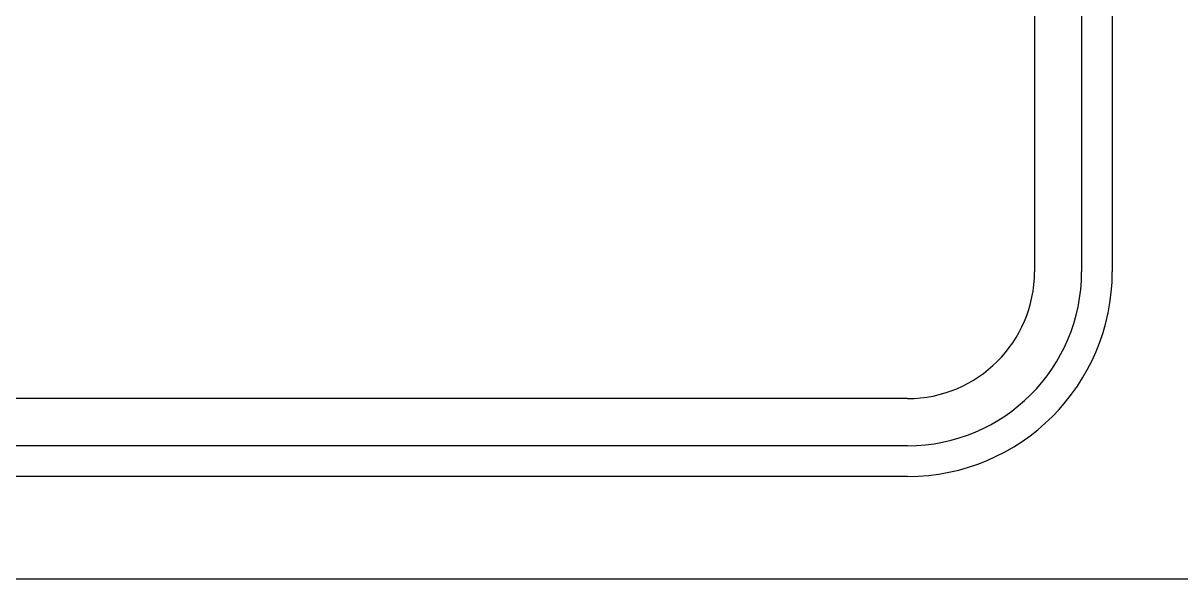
# Model space of a CAD drawing. Header units: inches. Extents: x 5877 to 13759, y 12099 to 29642.
# Drawn here: x 10807 to 11372, y 20507 to 20778 of the extents above; entities that cross this region are included whole.
import ezdxf

# ---------------------------------------------------------------- set-up
doc = ezdxf.new("R2010")
doc.units = ezdxf.units.IN
doc.header["$MEASUREMENT"] = 0
doc.layers.add('A-FUR2', color=6, linetype='Continuous')

msp = doc.modelspace()

# ---------------------------------------------------------------- linework, layer by layer
at = {"layer": 'A-FUR2', "color": 0}
for p, q in [((11323.63, 20966.95), (11323.63, 20656.95)), ((11238.63, 20571.95), (10598.63, 20571.95)), ((9823.63, 20506.95), (11663.63, 20506.95))]:
    msp.add_line(p, q, dxfattribs=at)
at = {"layer": 'A-FUR2', "color": 0, "ltscale": 0.5}
for p, q in [((11338.63, 20966.95), (11338.63, 20656.95)), ((11300.63, 20883.06), (11300.63, 20656.95)), ((11238.63, 20594.95), (10598.63, 20594.95)), ((11238.63, 20556.95), (10598.63, 20556.95))]:
    msp.add_line(p, q, dxfattribs=at)
at = {"layer": 'A-FUR2', "color": 0}
msp.add_arc((11238.63, 20656.95), 85, 270, 0, dxfattribs=at)
at = {"layer": 'A-FUR2', "color": 0, "ltscale": 0.5}
for radius in [62, 100]:
    msp.add_arc((11238.63, 20656.95), radius, 270, 0, dxfattribs=at)

doc.saveas('drawing.dxf')
